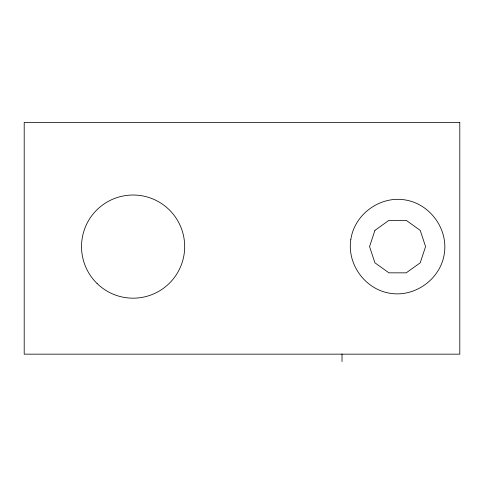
<?xml version="1.0" encoding="UTF-8"?>
<svg xmlns="http://www.w3.org/2000/svg" width="484" height="484" viewBox="0 0 484 484"><rect width="100%" height="100%" fill="white"/><g stroke="black" fill="none" stroke-linecap="round" stroke-linejoin="round"><path stroke-width="0.73" d="M342.013 354.004L342.013 361.548M350.827 239.495C346.871 264.488 365.426 289.698 390.467 293.34C415.466 297.297 440.67 278.742 444.318 253.701C448.275 228.708 429.713 203.498 404.672 199.856C379.68 195.899 354.469 214.454 350.827 239.495M374.918 230.384L369.57 246.598L374.918 262.812L388.918 272.837L406.227 272.837L420.227 262.812L425.575 246.598L420.227 230.384L406.227 220.359L388.918 220.359L374.918 230.384M459.8 122.452L24.2 122.452L24.2 354.161L459.8 354.161L459.8 122.452M97.109 283.545A51.576 51.576 0 0 0 183.091 259.297A51.576 51.576 0 0 0 119.1 196.958A51.576 51.576 0 0 0 97.109 283.545"/></g></svg>
